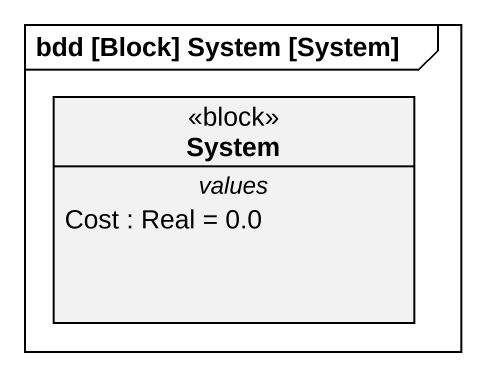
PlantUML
@startuml
mainframe bdd [Block] System [System]
hide circle
hide empty members
class System <<block>> {
  -- values --
  Cost : Real = 0.0
}
@enduml
